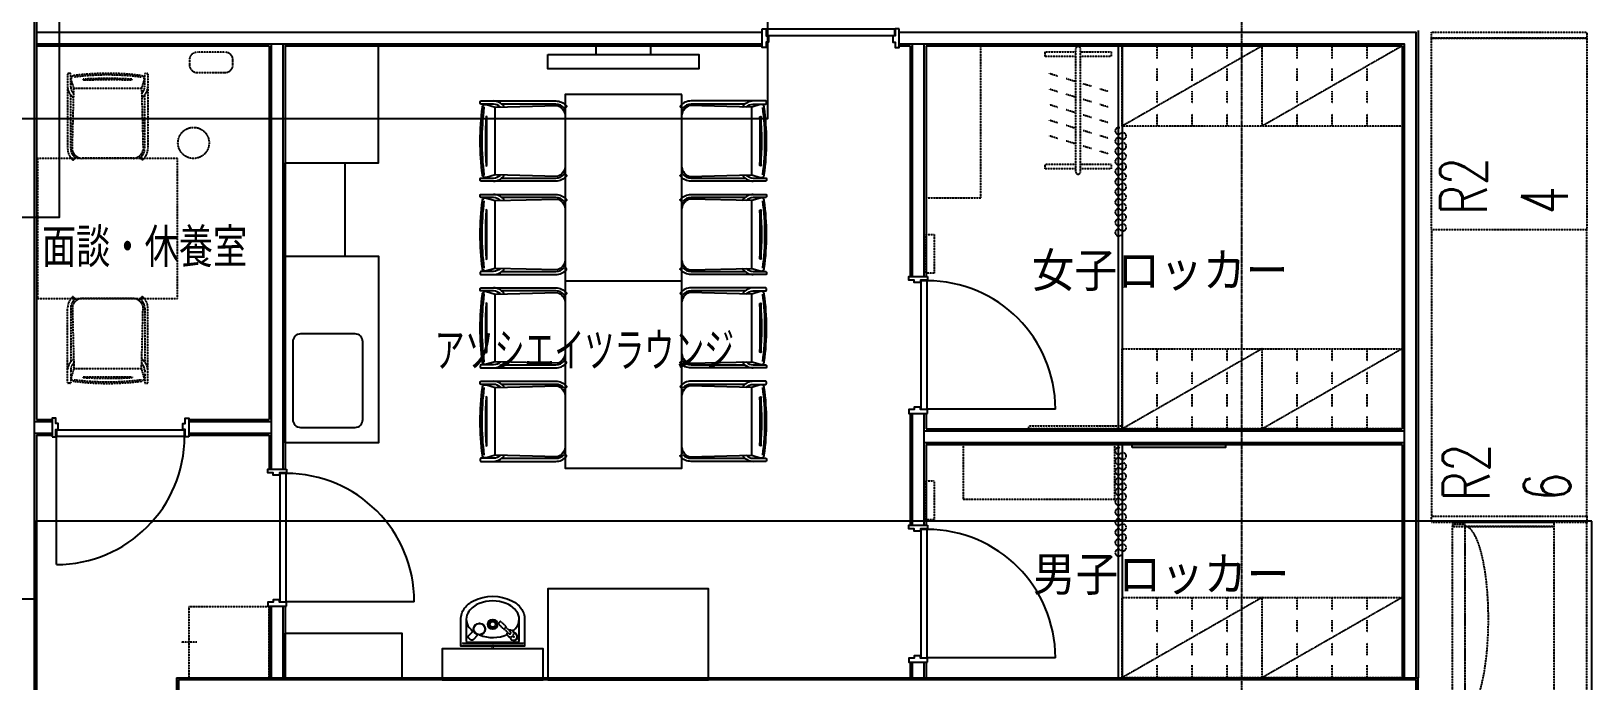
# Model space of a CAD drawing. Header units: millimetres. Extents: x 0 to 84100, y 0 to 59400.
# Drawn here: x 27934 to 37964, y 21818 to 25989 of the extents above; entities that cross this region are included whole.
import ezdxf
from ezdxf.enums import TextEntityAlignment as Align

# ---------------------------------------------------------------- set-up
doc = ezdxf.new("R2010")
doc.units = ezdxf.units.MM
doc.header["$LTSCALE"] = 0.2
doc.linetypes.add('CENTER', pattern=[50.8, 31.75, -6.35, 6.35, -6.35])
doc.linetypes.add('HIDDEN', pattern=[9.525, 6.35, -3.175])
doc.layers.get('Defpoints').update_dxf_attribs({"color": 5})
for name, color, linetype in [('A_什器', 9, 'HIDDEN'), ('A_室名', 8, 'Continuous'), ('A_建築', 8, 'Continuous')]:
    doc.layers.add(name, color=color, linetype=linetype)
doc.layers.add('A_通芯', color=8, linetype='CENTER', plot=False)
doc.styles.get("Standard").update_dxf_attribs({"font": 'simplex.shx', "width": 0.8, "bigfont": 'extfont2.shx'})

# ---------------------------------------------------------------- blocks, each defined once
blk = doc.blocks.new('INS-GMEWW')
at = {"color": 0}
for p, q in [((-257, 273), (-257, -207)), ((-257, 273), (-257, 191)), ((-242, 278), (-252, 278)), ((-242, 278), (-252, 278)), ((-237, 213), (-237, 273)), ((-237, 192), (-237, 213)), ((-217, 183), (-234, 237)), ((-158, 240), (-156, 235)), ((156, 235), (158, 240)), ((234, 237), (218, 183)), ((238, 213), (238, 273)), ((238, 192), (238, 213)), ((243, 278), (253, 278)), ((243, 278), (253, 278)), ((258, 273), (258, -207)), ((258, 273), (258, 191)), ((-237, -207), (-237, 139)), ((-227, -217), (-217, 183)), ((-219, 127), (-219, 127)), ((-217, 183), (218, 183)), ((218, 183), (228, -217)), ((219, 127), (219, 127)), ((238, -207), (238, 139)), ((-214, -242), (-222, -251)), ((-219, -276), (-199, -256)), ((168, -267), (-167, -267)), ((219, -276), (199, -256)), ((214, -242), (222, -251))]:
    blk.add_line(p, q, dxfattribs=at)
for centre, radius, start, end in [((-252, 273), 5, 90, 180), ((-252, 273), 5, 90, 180), ((-242, 273), 5, 0, 90), ((-242, 273), 5, 11.1648, 90), ((-215, 243), 20, 97.4573, 199.7623), ((0, -1400), 1678, 82.5427, 97.4573), ((0, -1400), 1668, 82.5427, 97.4573), ((0, -2530), 2775, 86.7315, 93.2685), ((0, -10804), 11040, 89.1907, 90.8093), ((215, 243), 20, 340.2377, 82.5427), ((243, 273), 5, 90, 180), ((243, 273), 5, 90, 168.8352), ((253, 273), 5, 0, 90), ((253, 273), 5, 0, 90), ((-168, 196), 90, 182.6276, 229.8808), ((-168, 196), 70, 182.9795, 223.492), ((-222, 131), 5, 229.8808, 270), ((-223, 131), 5, 274.0327, 315.2003), ((168, 196), 70, 316.508, 357.0205), ((223, 131), 5, 224.7997, 265.9673), ((222, 131), 5, 270, 310.1192), ((168, 196), 90, 310.1192, 357.3724), ((-167, -207), 90, 180, 229.8808), ((-167, -207), 70, 180, 230.291), ((-158, -196), 72.4, 197.5731, 262.8158), ((-222, -272), 5, 229.8808, 270), ((-223, -273), 5, 274.0327, 315.2003), ((158, -196), 72.4, 277.1842, 342.4269), ((168, -207), 70, 309.709, 0), ((223, -273), 5, 224.7997, 265.9673), ((222, -272), 5, 270, 310.1192), ((168, -207), 90, 310.1192, 0)]:
    blk.add_arc(centre, radius, start, end, dxfattribs=at)
blk = doc.blocks.new('INS-GPPFS')
at = {"color": 0}
for p, q in [((-257, -272), (-257, 208)), ((-237, 208), (-237, -139)), ((-227, 218), (-217, -182)), ((-214, 242), (-222, 251)), ((-219, 276), (-199, 256)), ((168, 268), (-167, 268)), ((219, 276), (199, 256)), ((214, 242), (222, 251)), ((218, -182), (228, 218)), ((238, 208), (238, -139)), ((258, -272), (258, 208)), ((-257, -272), (-257, -191)), ((-237, -192), (-237, -212)), ((-217, -182), (-234, -237)), ((-219, -127), (-219, -127)), ((-217, -182), (218, -182)), ((234, -237), (218, -182)), ((219, -127), (219, -127)), ((238, -192), (238, -212)), ((258, -272), (258, -191)), ((-242, -277), (-252, -277)), ((-242, -277), (-252, -277)), ((-237, -212), (-237, -272)), ((-158, -240), (-156, -235)), ((156, -235), (158, -240)), ((238, -212), (238, -272)), ((243, -277), (253, -277)), ((243, -277), (253, -277))]:
    blk.add_line(p, q, dxfattribs=at)
for centre, radius, start, end in [((-167, 208), 90, 130.1192, 180), ((-167, 208), 70, 129.709, 180), ((-158, 196), 72.4, 97.1842, 162.4269), ((-222, 273), 5, 90, 130.1192), ((-223, 273), 5, 44.7997, 85.9673), ((158, 196), 72.4, 17.5731, 82.8158), ((168, 208), 70, 360, 50.291), ((223, 273), 5, 94.0327, 135.2003), ((222, 273), 5, 49.8808, 90), ((168, 208), 90, 0, 49.8808), ((-168, -196), 90, 130.1192, 177.3724), ((-168, -196), 70, 136.508, 177.0205), ((-222, -131), 5, 90, 130.1192), ((-223, -131), 5, 44.7997, 85.9673), ((168, -196), 70, 2.9795, 43.492), ((223, -131), 5, 94.0327, 135.2003), ((222, -131), 5, 49.8808, 90), ((168, -196), 90, 2.6276, 49.8808), ((-252, -272), 5, 180, 270), ((-252, -272), 5, 180, 270), ((-242, -272), 5, 270, 0), ((-242, -272), 5, 270, 348.8352), ((-215, -243), 20, 160.2377, 262.5427), ((0, 1400), 1678, 262.5427, 277.4573), ((0, 1400), 1668, 262.5427, 277.4573), ((0, 2530), 2775, 266.7315, 273.2685), ((0, 10804), 11040, 269.1907, 270.8093), ((215, -243), 20, 277.4573, 19.7623), ((243, -272), 5, 180, 270), ((243, -272), 5, 191.1648, 270), ((253, -272), 5, 270, 0), ((253, -272), 5, 270, 0)]:
    blk.add_arc(centre, radius, start, end, dxfattribs=at)
blk = doc.blocks.new('INS-G4K5L')
at = {"color": 0}
for p, q in [((-15, -395), (-15, 395)), ((15, -395), (15, 395)), ((-130, 219), (-184, 236)), ((-22, 186), (-76, 203)), ((-130, 119), (-184, 136)), ((-22, 86), (-76, 103)), ((86, 154), (32, 170)), ((194, 121), (140, 137)), ((-130, 19), (-184, 36)), ((-22, -14), (-76, 3)), ((86, 54), (32, 70)), ((194, 21), (140, 37)), ((-130, -81), (-184, -64)), ((-22, -114), (-76, -97)), ((86, -46), (32, -30)), ((194, -79), (140, -63)), ((-130, -181), (-184, -164)), ((-22, -214), (-76, -197)), ((86, -146), (32, -130)), ((194, -179), (140, -163)), ((86, -246), (32, -230)), ((194, -279), (140, -263))]:
    blk.add_line(p, q, dxfattribs=at)
for points in [[(-15, 345), (-212, 345), (-212, 375), (-15, 375)], [(15, 375), (213, 375), (213, 345), (15, 345)], [(-15, -375), (-212, -375), (-212, -345), (-15, -345)], [(15, -345), (213, -345), (213, -375), (15, -375)]]:
    blk.add_lwpolyline(points, dxfattribs=at)
for centre, start, end in [((0, 395), 0, 180), ((0, -395), 180, 0)]:
    blk.add_arc(centre, 15, start, end, dxfattribs=at)
blk = doc.blocks.new('INS-GEMI2')
at = {"color": 0}
for p, q in [((-30, 14), (-61, 46)), ((-14, 30), (-46, 61)), ((-27, 13), (-30, 14)), ((5, -16), (-25, 14)), ((-13, 27), (-14, 30)), ((16, -5), (-14, 25)), ((31, 1), (31, 1)), ((31, 1), (31, 1)), ((51, -20), (31, 1)), ((-1, -31), (20, -51)), ((13, -45), (14, -47)), ((14, -47), (15, -49)), ((15, -49), (16, -51)), ((16, -51), (18, -52)), ((18, -52), (19, -54)), ((19, -54), (21, -56)), ((20, -51), (21, -53)), ((21, -53), (22, -54)), ((21, -56), (22, -57)), ((22, -54), (23, -55)), ((22, -57), (24, -58)), ((23, -55), (25, -55)), ((24, -58), (26, -59)), ((25, -55), (26, -56)), ((26, -56), (28, -57)), ((26, -59), (28, -60)), ((28, -57), (29, -57)), ((28, -60), (30, -61)), ((29, -57), (31, -58)), ((30, -61), (32, -61)), ((31, -58), (32, -58)), ((32, -58), (34, -58)), ((32, -61), (34, -62)), ((34, -58), (36, -58)), ((34, -62), (37, -62)), ((36, -58), (37, -58)), ((37, -58), (39, -58)), ((37, -62), (39, -62)), ((39, -58), (41, -58)), ((39, -62), (41, -62)), ((41, -58), (42, -58)), ((41, -62), (43, -61)), ((42, -58), (44, -57)), ((43, -61), (45, -61)), ((44, -57), (45, -57)), ((47, -14), (45, -13)), ((45, -57), (47, -56)), ((45, -61), (47, -60)), ((49, -15), (47, -14)), ((47, -56), (48, -55)), ((47, -60), (49, -59)), ((48, -55), (49, -54)), ((51, -16), (49, -15)), ((49, -54), (51, -53)), ((49, -59), (51, -58)), ((52, -18), (51, -16)), ((53, -21), (51, -20)), ((51, -20), (51, -20)), ((51, -53), (52, -52)), ((51, -58), (53, -57)), ((54, -19), (52, -18)), ((52, -52), (53, -51)), ((52, -53), (52, -54)), ((52, -53), (52, -53)), ((52, -53), (52, -53)), ((53, -53), (52, -53)), ((52, -54), (52, -55)), ((52, -54), (52, -54)), ((52, -54), (52, -54)), ((52, -54), (52, -54)), ((52, -55), (52, -55)), ((52, -55), (52, -56)), ((52, -55), (52, -55)), ((53, -57), (52, -56)), ((54, -22), (53, -21)), ((53, -51), (54, -49)), ((53, -52), (53, -53)), ((53, -52), (53, -52)), ((53, -52), (53, -52)), ((54, -52), (53, -52)), ((56, -21), (54, -19)), ((55, -23), (54, -22)), ((54, -49), (55, -48)), ((55, -52), (54, -52)), ((54, -52), (54, -52)), ((54, -52), (54, -52)), ((54, -52), (54, -52)), ((55, -25), (55, -23)), ((56, -26), (55, -25)), ((55, -48), (56, -47)), ((56, -52), (55, -52)), ((55, -52), (55, -52)), ((55, -52), (55, -52)), ((57, -22), (56, -21)), ((57, -28), (56, -26)), ((56, -45), (57, -44)), ((56, -47), (56, -45)), ((57, -53), (56, -52)), ((58, -24), (57, -22)), ((57, -29), (57, -28)), ((58, -31), (57, -29)), ((57, -44), (58, -42)), ((57, -53), (58, -51)), ((59, -26), (58, -24)), ((58, -33), (58, -31)), ((58, -34), (58, -33)), ((58, -36), (58, -34)), ((58, -37), (58, -36)), ((58, -39), (58, -37)), ((58, -41), (58, -39)), ((58, -42), (58, -41)), ((58, -51), (59, -49)), ((60, -28), (59, -26)), ((59, -49), (60, -47)), ((61, -30), (60, -28)), ((60, -47), (61, -45)), ((61, -32), (61, -30)), ((62, -34), (61, -32)), ((61, -43), (62, -41)), ((61, -45), (61, -43)), ((62, -37), (62, -34)), ((62, -39), (62, -37)), ((62, -41), (62, -39))]:
    blk.add_line(p, q, dxfattribs=at)
blk.add_circle((36, -36), 2, dxfattribs=at)
for centre, radius, start, end in [((-60, 47), 2, 142.7984, 225), ((-36, 29), 31.8, 139.826, 142.5875), ((10, -11), 93.2, 134.6517, 139.4834), ((11, -10), 93.2, 130.5166, 135.3483), ((-37, 46), 19.1, 126.4996, 131.0869), ((-47, 60), 2, 45, 127.2016), ((-27, 15), 1.97, 278.1166, 311.3554), ((-74, 74), 77.3, 308.3549, 318.317), ((-45, 49), 39, 316.6807, 323.2814), ((-15, 27), 1.97, 318.6446, 351.8834), ((16, -16), 22.9, 109.2593, 114.8618), ((16, -15), 22.1, 72.6132, 109.4606), ((16, -14), 21.1, 45.0402, 72.4676), ((16, -14), 21.1, 17.5324, 44.9598), ((15, -16), 22.1, 160.5394, 197.3868), ((-1, -9), 5.04, 145.0782, 170.8007), ((14, -16), 21.1, 197.5324, 224.9598), ((14, -16), 21.1, 225.0402, 252.4676), ((10, -11), 7.49, 224.9317, 252.4674), ((10, -11), 7.52, 225.038, 252.4204), ((10, -10), 7.87, 252.5585, 289.4082), ((10, -10), 7.87, 252.5683, 289.4176), ((14, -15), 22.1, 252.6132, 289.4606), ((10, -10), 8.25, 289.3013, 340.6987), ((10, -10), 8.23, 289.2759, 315.0337), ((11, -10), 7.52, 17.5796, 44.962), ((10, -10), 7.87, 314.2438, 43.9925), ((10, -10), 7.87, 340.5918, 17.4415), ((14, -14), 23.2, 289.3477, 340.6523), ((15, -14), 22.1, 340.5394, 17.3868)]:
    blk.add_arc(centre, radius, start, end, dxfattribs=at)
at = {"color": 0, "lineweight": -3}
blk.add_point((36, -36), dxfattribs=at)

msp = doc.modelspace()

# ---------------------------------------------------------------- linework, layer by layer
at = {"layer": 'A_什器'}
for points in [[(36932.8, 25983.86), (37932.8, 25983.86), (37932.8, 25943.86), (36932.8, 25943.86)], [(34036.05, 24920), (34036.05, 25895), (33686.05, 25895), (33686.05, 24920)], [(36932.8, 25943.86), (37932.8, 25943.86), (37932.8, 24713.86), (36932.8, 24713.86)], [(27974.81, 24273.09), (28874.81, 24273.09), (28874.81, 25173.09), (27974.81, 25173.09)], [(33686.05, 24434.8), (33686.05, 24684.8), (33736.05, 24684.8), (33736.05, 24434.8)], [(37932.8, 24713.86), (36932.8, 24713.86), (36932.8, 22873.86), (37932.8, 22873.86)], [(34344.82, 23435), (34344.82, 23455), (34944.82, 23455), (34944.82, 23435)], [(33922.5, 22985), (34897.5, 22985), (34897.5, 23335), (33922.5, 23335)], [(33686.05, 22852.11), (33686.05, 23102.11), (33736.05, 23102.11), (33736.05, 22852.11)], [(36932.8, 22873.86), (37932.8, 22873.86), (37932.8, 22833.86), (36932.8, 22833.86)], [(37721.8, 22808.86), (37721.8, 22833.86), (37067.8, 22833.86), (37067.8, 22808.86)], [(37147.8, 22808.86), (37147.8, 22821.86), (37067.8, 22821.86), (37067.8, 22808.86)], [(37067.8, 21608.86), (37067.8, 22808.86), (37147.8, 22808.86), (37147.8, 21608.86)], [(37932.8, 21608.86), (37932.8, 22833.86), (37147.8, 22833.86), (37147.8, 21608.86)], [(37721.8, 21608.86), (37721.8, 22808.86), (37147.8, 22808.86), (37147.8, 21608.86)], [(29462.3, 21837.5), (29462.3, 22292.5), (28947.3, 22292.5), (28947.3, 21837.5)]]:
    msp.add_lwpolyline(points, close=True, dxfattribs=at)
at = {"layer": 'A_什器', "linetype": 'Continuous'}
for points in [[(29564.79, 24545), (30164.79, 24545), (30164.79, 23345), (29564.79, 23345), (29564.79, 25145), (30164.8, 25145), (30164.8, 25895), (29564.8, 25895), (29564.8, 25145)], [(31564.57, 25839), (31564.57, 25895), (31914.57, 25895), (31914.57, 25839)], [(34919.8, 25894.99), (34919.8, 23435)], [(34944.8, 25894.99), (34944.8, 23435)], [(31339.49, 25497.79), (31348.08, 25506.39)], [(32139.65, 25497.79), (32131.06, 25506.39)], [(29949.79, 25145), (29949.79, 24545)], [(31339.49, 25070.31), (31348.08, 25061.72)], [(32139.65, 25070.31), (32131.06, 25061.72)], [(31339.49, 24897.79), (31348.08, 24906.39)], [(32139.65, 24897.79), (32131.06, 24906.39)], [(31339.49, 24470.31), (31348.08, 24461.72)], [(32114.57, 24384.05), (31364.57, 24384.05)], [(32139.65, 24470.31), (32131.06, 24461.72)], [(31339.49, 24297.79), (31348.08, 24306.39)], [(32139.65, 24297.79), (32131.06, 24306.39)], [(31339.49, 23870.31), (31348.08, 23861.72)], [(32139.65, 23870.31), (32131.06, 23861.72)], [(31339.49, 23697.79), (31348.08, 23706.39)], [(32139.65, 23697.79), (32131.06, 23706.39)], [(31339.49, 23270.31), (31348.08, 23261.72)], [(32139.65, 23270.31), (32131.06, 23261.72)], [(34919.81, 23335), (34919.81, 21837.49)], [(34944.81, 23335), (34944.81, 21837.49)], [(30694.85, 22045.23), (31104.86, 22045.23)], [(30892.78, 22033.16), (30906.92, 22047.3)], [(30892.78, 22047.3), (30906.92, 22033.16)]]:
    msp.add_lwpolyline(points, dxfattribs=at)
at = {"layer": 'A_什器'}
for points in [[(36744.8, 25895), (36744.8, 25380), (34944.8, 25379.99), (34944.8, 25894.99), (36744.8, 25895), (35844.8, 25380), (35844.8, 25895), (34944.8, 25379.99)], [(35169.8, 25814.99), (35169.8, 25894.99)], [(35394.8, 25814.99), (35394.8, 25894.99)], [(35619.8, 25814.99), (35619.8, 25894.99)], [(36069.8, 25815), (36069.8, 25895)], [(36294.8, 25815), (36294.8, 25895)], [(36519.8, 25815), (36519.8, 25895)], [(35169.8, 25669.99), (35169.8, 25749.99)], [(35394.8, 25669.99), (35394.8, 25749.99)], [(35619.8, 25669.99), (35619.8, 25749.99)], [(36069.8, 25670), (36069.8, 25750)], [(36294.8, 25670), (36294.8, 25750)], [(36519.8, 25670), (36519.8, 25750)], [(35169.8, 25524.99), (35169.8, 25604.99)], [(35394.8, 25524.99), (35394.8, 25604.99)], [(35619.8, 25524.99), (35619.8, 25604.99)], [(36069.8, 25525), (36069.8, 25605)], [(36294.8, 25525), (36294.8, 25605)], [(36519.8, 25525), (36519.8, 25605)], [(35169.8, 25379.99), (35169.8, 25459.99)], [(35394.8, 25379.99), (35394.8, 25459.99)], [(35619.8, 25379.99), (35619.8, 25459.99)], [(36069.8, 25380), (36069.8, 25460)], [(36294.8, 25380), (36294.8, 25460)], [(36519.8, 25380), (36519.8, 25460)], [(36744.8, 23950), (36744.8, 23435), (34944.8, 23435), (34944.8, 23950), (36744.8, 23950), (35844.8, 23435), (35844.8, 23950), (34944.8, 23435)], [(35169.8, 23870), (35169.8, 23950)], [(35394.8, 23870), (35394.8, 23950)], [(35619.8, 23870), (35619.8, 23950)], [(36069.8, 23870), (36069.8, 23950)], [(36294.8, 23870), (36294.8, 23950)], [(36519.8, 23870), (36519.8, 23950)], [(35169.8, 23725), (35169.8, 23805)], [(35394.8, 23725), (35394.8, 23805)], [(35619.8, 23725), (35619.8, 23805)], [(36069.8, 23725), (36069.8, 23805)], [(36294.8, 23725), (36294.8, 23805)], [(36519.8, 23725), (36519.8, 23805)], [(35169.8, 23580), (35169.8, 23660)], [(35394.8, 23580), (35394.8, 23660)], [(35619.8, 23580), (35619.8, 23660)], [(36069.8, 23580), (36069.8, 23660)], [(36294.8, 23580), (36294.8, 23660)], [(36519.8, 23580), (36519.8, 23660)], [(35169.8, 23435), (35169.8, 23515)], [(35394.8, 23435), (35394.8, 23515)], [(35619.8, 23435), (35619.8, 23515)], [(36069.8, 23435), (36069.8, 23515)], [(36294.8, 23435), (36294.8, 23515)], [(36519.8, 23435), (36519.8, 23515)], [(36744.8, 22352.5), (36744.8, 21837.5), (34944.8, 21837.5), (34944.8, 22352.5), (36744.8, 22352.5), (35844.8, 21837.5), (35844.8, 22352.5), (34944.8, 21837.5)], [(35169.8, 22272.5), (35169.8, 22352.5)], [(35394.8, 22272.5), (35394.8, 22352.5)], [(35619.8, 22272.5), (35619.8, 22352.5)], [(36069.8, 22272.5), (36069.8, 22352.5)], [(36294.8, 22272.5), (36294.8, 22352.5)], [(36519.8, 22272.5), (36519.8, 22352.5)], [(35169.8, 22127.5), (35169.8, 22207.5)], [(35394.8, 22127.5), (35394.8, 22207.5)], [(35619.8, 22127.5), (35619.8, 22207.5)], [(36069.8, 22127.5), (36069.8, 22207.5)], [(36294.8, 22127.5), (36294.8, 22207.5)], [(36519.8, 22127.5), (36519.8, 22207.5)], [(28997.3, 22065), (28897.3, 22065)], [(35169.8, 21982.5), (35169.8, 22062.5)], [(35394.8, 21982.5), (35394.8, 22062.5)], [(35619.8, 21982.5), (35619.8, 22062.5)], [(36069.8, 21982.5), (36069.8, 22062.5)], [(36294.8, 21982.5), (36294.8, 22062.5)], [(36519.8, 21982.5), (36519.8, 22062.5)], [(35169.8, 21837.5), (35169.8, 21917.5)], [(35394.8, 21837.5), (35394.8, 21917.5)], [(35619.8, 21837.5), (35619.8, 21917.5)], [(36069.8, 21837.5), (36069.8, 21917.5)], [(36294.8, 21837.5), (36294.8, 21917.5)], [(36519.8, 21837.5), (36519.8, 21917.5)]]:
    msp.add_lwpolyline(points, dxfattribs=at)
msp.add_lwpolyline([(29180.41, 25854.44), (29000.41, 25854.44, 0.41421356), (28950.41, 25804.44), (28950.41, 25774.44, 0.41421356), (29000.41, 25724.44), (29180.41, 25724.44, 0.41421356), (29230.41, 25774.44), (29230.41, 25804.44, 0.41421356)], format="xyb", close=True, dxfattribs=at)
at = {"layer": 'A_什器', "linetype": 'Continuous'}
for points in [[(31254.07, 25839), (32225.07, 25839), (32225.07, 25748.5), (31254.07, 25748.5)], [(32114.57, 25584.05), (31364.57, 25584.05), (31364.57, 23184.05), (32114.57, 23184.05)], [(31254.85, 21823), (32286.85, 21823), (32286.85, 22408), (31254.85, 22408)], [(29564.8, 22123), (30314.8, 22123), (30314.8, 21823), (29564.8, 21823)], [(31224.85, 21823), (31224.85, 22023), (30574.85, 22023), (30574.85, 21823)]]:
    msp.add_lwpolyline(points, close=True, dxfattribs=at)
for points in [[(30949.67, 25502.43, 0.17863339), (30905.13, 25521.55), (30824.57, 25521.55, -0.41421356), (30819.57, 25526.55), (30819.57, 25536.55, -0.41421356), (30824.57, 25541.55), (31304.57, 25541.55, -0.22114921), (31373.39, 25509.55, -0.17686316), (31374.57, 25506.32, -0.18158472), (31373.1, 25503.13), (31352.84, 25482.87)], [(30914.57, 25066.55), (30860.35, 25050.09, -0.47861015), (30833.76, 25066.31, -0.06516968), (30833.76, 25501.79, -0.47861015), (30860.35, 25518.02), (30914.57, 25501.55)], [(30843.67, 25500.49, 0.06516968), (30843.67, 25067.61)], [(30969.74, 25502.93), (30970.03, 25503.22, 0.18158472), (30971.49, 25506.42, 0.17686316), (30970.32, 25509.64, 0.20915313), (30905.62, 25541.55)], [(31364.57, 25116.55, -0.29262256), (31314.57, 25056.55), (30914.57, 25066.55), (30914.57, 25501.55), (31314.57, 25511.55, -0.29262256), (31364.57, 25451.55)], [(31358.42, 25496.27, 0.22302708), (31304.57, 25521.55), (30958.18, 25521.55)], [(32529.46, 25502.43, -0.17863339), (32574, 25521.55), (32654.57, 25521.55, 0.41421356), (32659.57, 25526.55), (32659.57, 25536.55, 0.41421356), (32654.57, 25541.55), (32174.57, 25541.55, 0.22114921), (32105.74, 25509.55, 0.17686316), (32104.57, 25506.32, 0.18158472), (32106.03, 25503.13), (32126.29, 25482.87)], [(32114.57, 25116.55, 0.29262256), (32164.57, 25056.55), (32564.57, 25066.55), (32564.57, 25501.55), (32164.57, 25511.55, 0.29262256), (32114.57, 25451.55)], [(32520.96, 25521.55), (32174.57, 25521.55, 0.22302708), (32120.72, 25496.27)], [(32573.52, 25541.55, 0.20915313), (32508.82, 25509.64, 0.17686316), (32507.64, 25506.42, 0.18158472), (32509.11, 25503.22), (32509.4, 25502.93)], [(32564.57, 25066.55), (32618.78, 25050.09, 0.47861015), (32645.38, 25066.31, 0.06516968), (32645.38, 25501.79, 0.47861015), (32618.78, 25518.02), (32564.57, 25501.55)], [(32635.46, 25067.61, 0.06516968), (32635.46, 25500.49)], [(30861.99, 25128.12, -0.0070624), (30861.99, 25439.98), (30857.18, 25442.25, 0.02853116), (30857.18, 25125.86), (30861.99, 25128.12)], [(32617.15, 25439.98), (32621.96, 25442.25, -0.02853116), (32621.96, 25125.86), (32617.15, 25128.12, 0.0070624), (32617.15, 25439.98)], [(31352.84, 25085.24), (31373.1, 25064.98, -0.18158472), (31374.57, 25061.78, -0.17686316), (31373.39, 25058.56, -0.22114921), (31304.57, 25026.55), (30824.57, 25026.55, -0.41421356), (30819.57, 25031.55), (30819.57, 25041.55, -0.41421356), (30824.57, 25046.55), (30905.13, 25046.55, 0.17863339), (30949.67, 25065.67)], [(32529.46, 25065.67, 0.17863339), (32574, 25046.55), (32654.57, 25046.55, -0.41421356), (32659.57, 25041.55), (32659.57, 25031.55, -0.41421356), (32654.57, 25026.55), (32174.57, 25026.55, -0.22114921), (32105.74, 25058.56, -0.17686316), (32104.57, 25061.78, -0.18158472), (32106.03, 25064.98), (32126.29, 25085.24)], [(30905.62, 25026.55, 0.20915313), (30970.32, 25058.46, 0.17686316), (30971.49, 25061.68, 0.18158472), (30970.03, 25064.88), (30969.74, 25065.17)], [(30958.18, 25046.55), (31304.57, 25046.55, 0.22302708), (31358.42, 25071.83)], [(32120.72, 25071.83, 0.22302708), (32174.57, 25046.55), (32520.96, 25046.55)], [(32509.4, 25065.17), (32509.11, 25064.88, 0.18158472), (32507.64, 25061.68, 0.17686316), (32508.82, 25058.46, 0.20915313), (32573.52, 25026.55)], [(30949.67, 24902.43, 0.17863339), (30905.13, 24921.55), (30824.57, 24921.55, -0.41421356), (30819.57, 24926.55), (30819.57, 24936.55, -0.41421356), (30824.57, 24941.55), (31304.57, 24941.55, -0.22114921), (31373.39, 24909.55, -0.17686316), (31374.57, 24906.32, -0.18158472), (31373.1, 24903.13), (31352.84, 24882.87)], [(30914.57, 24466.55), (30860.35, 24450.09, -0.47861015), (30833.76, 24466.31, -0.06516968), (30833.76, 24901.79, -0.47861015), (30860.35, 24918.02), (30914.57, 24901.55)], [(30843.67, 24900.49, 0.06516968), (30843.67, 24467.61)], [(30969.74, 24902.93), (30970.03, 24903.22, 0.18158472), (30971.49, 24906.42, 0.17686316), (30970.32, 24909.64, 0.20915313), (30905.62, 24941.55)], [(31364.57, 24516.55, -0.29262256), (31314.57, 24456.55), (30914.57, 24466.55), (30914.57, 24901.55), (31314.57, 24911.55, -0.29262256), (31364.57, 24851.55)], [(31358.42, 24896.27, 0.22302708), (31304.57, 24921.55), (30958.18, 24921.55)], [(32126.29, 24882.87), (32106.03, 24903.13, -0.18158472), (32104.57, 24906.32, -0.17686316), (32105.74, 24909.55, -0.22114921), (32174.57, 24941.55), (32654.57, 24941.55, -0.41421356), (32659.57, 24936.55), (32659.57, 24926.55, -0.41421356), (32654.57, 24921.55), (32574, 24921.55, 0.17863339), (32529.46, 24902.43)], [(32114.57, 24516.55, 0.29262256), (32164.57, 24456.55), (32564.57, 24466.55), (32564.57, 24901.55), (32164.57, 24911.55, 0.29262256), (32114.57, 24851.55)], [(32520.96, 24921.55), (32174.57, 24921.55, 0.22302708), (32120.72, 24896.27)], [(32573.52, 24941.55, 0.20915313), (32508.82, 24909.64, 0.17686316), (32507.64, 24906.42, 0.18158472), (32509.11, 24903.22), (32509.4, 24902.93)], [(32564.57, 24466.55), (32618.78, 24450.09, 0.47861015), (32645.38, 24466.31, 0.06516968), (32645.38, 24901.79, 0.47861015), (32618.78, 24918.02), (32564.57, 24901.55)], [(32635.46, 24467.61, 0.06516968), (32635.46, 24900.49)], [(30861.99, 24839.98), (30857.18, 24842.25, 0.02853116), (30857.18, 24525.86), (30861.99, 24528.12, -0.0070624), (30861.99, 24839.98)], [(32617.15, 24839.98), (32621.96, 24842.25, -0.02853116), (32621.96, 24525.86), (32617.15, 24528.12, 0.0070624), (32617.15, 24839.98)], [(30949.67, 24465.67, -0.17863339), (30905.13, 24446.55), (30824.57, 24446.55, 0.41421356), (30819.57, 24441.55), (30819.57, 24431.55, 0.41421356), (30824.57, 24426.55), (31304.57, 24426.55, 0.22114921), (31373.39, 24458.56, 0.17686316), (31374.57, 24461.78, 0.18158472), (31373.1, 24464.98), (31352.84, 24485.24)], [(32529.46, 24465.67, 0.17863339), (32574, 24446.55), (32654.57, 24446.55, -0.41421356), (32659.57, 24441.55), (32659.57, 24431.55, -0.41421356), (32654.57, 24426.55), (32174.57, 24426.55, -0.22114921), (32105.74, 24458.56, -0.17686316), (32104.57, 24461.78, -0.18158472), (32106.03, 24464.98), (32126.29, 24485.24)], [(30905.62, 24426.55, 0.20915313), (30970.32, 24458.46, 0.17686316), (30971.49, 24461.68, 0.18158472), (30970.03, 24464.88), (30969.74, 24465.17)], [(30958.18, 24446.55), (31304.57, 24446.55, 0.22302708), (31358.42, 24471.83)], [(32120.72, 24471.83, 0.22302708), (32174.57, 24446.55), (32520.96, 24446.55)], [(32509.4, 24465.17), (32509.11, 24464.88, 0.18158472), (32507.64, 24461.68, 0.17686316), (32508.82, 24458.46, 0.20915313), (32573.52, 24426.55)], [(30949.67, 24302.43, 0.17863339), (30905.13, 24321.55), (30824.57, 24321.55, -0.41421356), (30819.57, 24326.55), (30819.57, 24336.55, -0.41421356), (30824.57, 24341.55), (31304.57, 24341.55, -0.22114921), (31373.39, 24309.55, -0.17686316), (31374.57, 24306.32, -0.18158472), (31373.1, 24303.13), (31352.84, 24282.87)], [(30914.57, 23866.55), (30860.35, 23850.09, -0.47861015), (30833.76, 23866.31, -0.06516968), (30833.76, 24301.79, -0.47861015), (30860.35, 24318.02), (30914.57, 24301.55)], [(30843.67, 24300.49, 0.06516968), (30843.67, 23867.61)], [(30969.74, 24302.93), (30970.03, 24303.22, 0.18158472), (30971.49, 24306.42, 0.17686316), (30970.32, 24309.64, 0.20915313), (30905.62, 24341.55)], [(31364.57, 23916.55, -0.29262256), (31314.57, 23856.55), (30914.57, 23866.55), (30914.57, 24301.55), (31314.57, 24311.55, -0.29262256), (31364.57, 24251.55)], [(31358.42, 24296.27, 0.22302708), (31304.57, 24321.55), (30958.18, 24321.55)], [(32529.46, 24302.43, -0.17863339), (32574, 24321.55), (32654.57, 24321.55, 0.41421356), (32659.57, 24326.55), (32659.57, 24336.55, 0.41421356), (32654.57, 24341.55), (32174.57, 24341.55, 0.22114921), (32105.74, 24309.55, 0.17686316), (32104.57, 24306.32, 0.18158472), (32106.03, 24303.13), (32126.29, 24282.87)], [(32114.57, 23916.55, 0.29262256), (32164.57, 23856.55), (32564.57, 23866.55), (32564.57, 24301.55), (32164.57, 24311.55, 0.29262256), (32114.57, 24251.55)], [(32520.96, 24321.55), (32174.57, 24321.55, 0.22302708), (32120.72, 24296.27)], [(32573.52, 24341.55, 0.20915313), (32508.82, 24309.64, 0.17686316), (32507.64, 24306.42, 0.18158472), (32509.11, 24303.22), (32509.4, 24302.93)], [(32564.57, 23866.55), (32618.78, 23850.09, 0.47861015), (32645.38, 23866.31, 0.06516968), (32645.38, 24301.79, 0.47861015), (32618.78, 24318.02), (32564.57, 24301.55)], [(32635.46, 23867.61, 0.06516968), (32635.46, 24300.49)], [(30861.99, 23928.12, -0.0070624), (30861.99, 24239.98), (30857.18, 24242.25, 0.02853116), (30857.18, 23925.86), (30861.99, 23928.12)], [(32617.15, 24239.98), (32621.96, 24242.25, -0.02853116), (32621.96, 23925.86), (32617.15, 23928.12, 0.0070624), (32617.15, 24239.98)], [(30949.67, 23865.67, -0.17863339), (30905.13, 23846.55), (30824.57, 23846.55, 0.41421356), (30819.57, 23841.55), (30819.57, 23831.55, 0.41421356), (30824.57, 23826.55), (31304.57, 23826.55, 0.22114921), (31373.39, 23858.56, 0.17686316), (31374.57, 23861.78, 0.18158472), (31373.1, 23864.98), (31352.84, 23885.24)], [(30958.18, 23846.55), (31304.57, 23846.55, 0.22302708), (31358.42, 23871.83)], [(32529.46, 23865.67, 0.17863339), (32574, 23846.55), (32654.57, 23846.55, -0.41421356), (32659.57, 23841.55), (32659.57, 23831.55, -0.41421356), (32654.57, 23826.55), (32174.57, 23826.55, -0.22114921), (32105.74, 23858.56, -0.17686316), (32104.57, 23861.78, -0.18158472), (32106.03, 23864.98), (32126.29, 23885.24)], [(32120.72, 23871.83, 0.22302708), (32174.57, 23846.55), (32520.96, 23846.55)], [(30905.62, 23826.55, 0.20915313), (30970.32, 23858.46, 0.17686316), (30971.49, 23861.68, 0.18158472), (30970.03, 23864.88), (30969.74, 23865.17)], [(32509.4, 23865.17), (32509.11, 23864.88, 0.18158472), (32507.64, 23861.68, 0.17686316), (32508.82, 23858.46, 0.20915313), (32573.52, 23826.55)], [(30949.67, 23702.43, 0.17863339), (30905.13, 23721.55), (30824.57, 23721.55, -0.41421356), (30819.57, 23726.55), (30819.57, 23736.55, -0.41421356), (30824.57, 23741.55), (31304.57, 23741.55, -0.22114921), (31373.39, 23709.55, -0.17686316), (31374.57, 23706.32, -0.18158472), (31373.1, 23703.13), (31352.84, 23682.87)], [(30914.57, 23266.55), (30860.35, 23250.09, -0.47861015), (30833.76, 23266.31, -0.06516968), (30833.76, 23701.79, -0.47861015), (30860.35, 23718.02), (30914.57, 23701.55)], [(30843.67, 23700.49, 0.06516968), (30843.67, 23267.61)], [(30969.74, 23702.93), (30970.03, 23703.22, 0.18158472), (30971.49, 23706.42, 0.17686316), (30970.32, 23709.64, 0.20915313), (30905.62, 23741.55)], [(31364.57, 23316.55, -0.29262256), (31314.57, 23256.55), (30914.57, 23266.55), (30914.57, 23701.55), (31314.57, 23711.55, -0.29262256), (31364.57, 23651.55)], [(31358.42, 23696.27, 0.22302708), (31304.57, 23721.55), (30958.18, 23721.55)], [(32529.46, 23702.43, -0.17863339), (32574, 23721.55), (32654.57, 23721.55, 0.41421356), (32659.57, 23726.55), (32659.57, 23736.55, 0.41421356), (32654.57, 23741.55), (32174.57, 23741.55, 0.22114921), (32105.74, 23709.55, 0.17686316), (32104.57, 23706.32, 0.18158472), (32106.03, 23703.13), (32126.29, 23682.87)], [(32114.57, 23316.55, 0.29262256), (32164.57, 23256.55), (32564.57, 23266.55), (32564.57, 23701.55), (32164.57, 23711.55, 0.29262256), (32114.57, 23651.55)], [(32520.96, 23721.55), (32174.57, 23721.55, 0.22302708), (32120.72, 23696.27)], [(32573.52, 23741.55, 0.20915313), (32508.82, 23709.64, 0.17686316), (32507.64, 23706.42, 0.18158472), (32509.11, 23703.22), (32509.4, 23702.93)], [(32564.57, 23266.55), (32618.78, 23250.09, 0.47861015), (32645.38, 23266.31, 0.06516968), (32645.38, 23701.79, 0.47861015), (32618.78, 23718.02), (32564.57, 23701.55)], [(32635.46, 23267.61, 0.06516968), (32635.46, 23700.49)], [(30861.99, 23639.98), (30857.18, 23642.25, 0.02853116), (30857.18, 23325.86), (30861.99, 23328.12, -0.0070624), (30861.99, 23639.98)], [(32617.15, 23639.98), (32621.96, 23642.25, -0.02853116), (32621.96, 23325.86), (32617.15, 23328.12, 0.0070624), (32617.15, 23639.98)], [(30949.67, 23265.67, -0.17863339), (30905.13, 23246.55), (30824.57, 23246.55, 0.41421356), (30819.57, 23241.55), (30819.57, 23231.55, 0.41421356), (30824.57, 23226.55), (31304.57, 23226.55, 0.22114921), (31373.39, 23258.56, 0.17686316), (31374.57, 23261.78, 0.18158472), (31373.1, 23264.98), (31352.84, 23285.24)], [(30958.18, 23246.55), (31304.57, 23246.55, 0.22302708), (31358.42, 23271.83)], [(32529.46, 23265.67, 0.17863339), (32574, 23246.55), (32654.57, 23246.55, -0.41421356), (32659.57, 23241.55), (32659.57, 23231.55, -0.41421356), (32654.57, 23226.55), (32174.57, 23226.55, -0.22114921), (32105.74, 23258.56, -0.17686316), (32104.57, 23261.78, -0.18158472), (32106.03, 23264.98), (32126.29, 23285.24)], [(32120.72, 23271.83, 0.22302708), (32174.57, 23246.55), (32520.96, 23246.55)], [(30905.62, 23226.55, 0.20915313), (30970.32, 23258.46, 0.17686316), (30971.49, 23261.68, 0.18158472), (30970.03, 23264.88), (30969.74, 23265.17)], [(32509.4, 23265.17), (32509.11, 23264.88, 0.18158472), (32507.64, 23261.68, 0.17686316), (32508.82, 23258.46, 0.20915313), (32573.52, 23226.55)], [(30776.29, 22331.5, -0.23257462), (31023.41, 22331.5, -0.11860328), (31080.99, 22283.67, -0.16178084), (31104.86, 22211.85), (31104.86, 22040.23), (30694.85, 22040.23), (30694.85, 22211.85, -0.16178084), (30718.71, 22283.67, -0.11860328), (30776.29, 22331.5)], [(30812.5, 22313.77, 0.14119393), (30746.53, 22263.3, 0.16064812), (30729.85, 22212.74)], [(31069.86, 22212.74, 0.16064812), (31053.17, 22263.3, 0.14119393), (30987.2, 22313.77, 0.18843958), (30812.5, 22313.77)], [(30729.85, 22215.23), (30729.85, 22075.23, 0.41421356), (30739.85, 22065.23), (31059.86, 22065.23, 0.41421356), (31069.86, 22075.23), (31069.86, 22215.23)], [(30729.85, 22212.72, 0.17131047), (30748.69, 22159.37, 0.06100557), (30773.12, 22135.67)], [(31029.2, 22137.7, 0.05507085), (31051.02, 22159.37, 0.17131047), (31069.86, 22212.72)], [(30805.02, 22113.4), (30805.02, 22113.4), (30773.84, 22081.07, -0.27427078), (30764, 22078.36, -0.26509668), (30742.98, 22099.38, -0.27427467), (30745.69, 22109.22), (30778.03, 22140.4)], [(30815.04, 22112.23, 0.21001882), (30992.02, 22115.47)], [(30703.98, 22063.23, 0.41421356), (30706.98, 22060.23), (31092.72, 22060.23, 0.41421356), (31095.72, 22063.23)]]:
    msp.add_lwpolyline(points, format="xyb", dxfattribs=at)
at = {"layer": 'A_什器'}
for points in [[(34930.02, 25368.12, 0.54663357), (34900.34, 25349.09, 0.54659362), (34930.02, 25330.05)], [(34930.02, 25368.12, 0.54663357), (34900.34, 25349.09, 0.54659362), (34930.02, 25330.05)], [(34930.02, 25264.74, -0.54659362), (34900.34, 25283.78, -0.54663357), (34930.02, 25302.81), (34941.81, 25297.39, 0.54667922), (34971.5, 25316.42, 0.54659362), (34941.83, 25335.46), (34930.02, 25330.05, -0.54659362), (34900.34, 25349.09)], [(34941.83, 25297.39), (34930.02, 25302.81, 0.54663357), (34900.34, 25283.78, 0.54659362), (34930.02, 25264.74)], [(34930.03, 25134.12, -0.54659362), (34900.35, 25153.16, -0.54663357), (34930.03, 25172.19), (34941.82, 25166.77, 0.54667922), (34971.51, 25185.8, 0.54659362), (34941.83, 25204.84), (34930.02, 25199.43, -0.54659362), (34900.34, 25218.47, -0.54663357), (34930.02, 25237.5), (34941.83, 25232.08, 0.5466854), (34971.51, 25251.11, 0.54659362), (34941.83, 25270.15), (34930.02, 25264.74, -0.54659362), (34900.34, 25283.78)], [(34930.02, 25003.49, -0.54659362), (34900.34, 25022.53, -0.54663357), (34930.02, 25041.57), (34941.81, 25036.15, 0.54667922), (34971.5, 25055.18, 0.54659362), (34941.83, 25074.22), (34930.02, 25068.8, -0.54659362), (34900.34, 25087.84, -0.54663357), (34930.02, 25106.88), (34941.83, 25101.46, 0.5466854), (34971.5, 25120.49, 0.54659362), (34941.83, 25139.53), (34930.02, 25134.11, -0.54659362), (34900.34, 25153.15, -0.54663357), (34930.02, 25172.19), (34941.83, 25166.77)], [(34900.34, 25153.16, 0.54659362), (34930.02, 25134.11), (34941.83, 25139.53, -0.54659362), (34971.51, 25120.49)], [(34930.02, 24938.18, -0.54659362), (34900.34, 24957.22, -0.54663357), (34930.02, 24976.25), (34941.81, 24970.84, 0.54667922), (34971.5, 24989.87, 0.54659362), (34941.83, 25008.91), (34930.02, 25003.49, -0.54659362), (34900.34, 25022.53)], [(34930.02, 24872.87, -0.54659362), (34900.34, 24891.91, -0.54663357), (34930.02, 24910.94), (34941.81, 24905.52, 0.54667922), (34971.5, 24924.55, 0.54659362), (34941.83, 24943.6), (34930.02, 24938.18, -0.54659362), (34900.34, 24957.22)], [(34930.02, 24807.55, -0.54659362), (34900.34, 24826.6, -0.54663357), (34930.02, 24845.63), (34941.81, 24840.21, 0.54667922), (34971.5, 24859.24, 0.54659362), (34941.83, 24878.28), (34930.02, 24872.87, -0.54659362), (34900.34, 24891.91)], [(34930.02, 24742.24, -0.54659362), (34900.34, 24761.28, -0.54663357), (34930.02, 24780.32), (34941.81, 24774.9, 0.54667922), (34971.5, 24793.93, 0.54659362), (34941.83, 24812.97), (34930.02, 24807.55, -0.54659362), (34900.34, 24826.6)], [(34930.02, 24742.24, -0.54659362), (34900.34, 24761.28, -0.54663357), (34930.02, 24780.32), (34941.81, 24774.9, 0.54667922), (34971.5, 24793.93)], [(34930.02, 24676.93, -0.54659362), (34900.34, 24695.97, -0.54663357), (34930.02, 24715.01), (34941.81, 24709.59, 0.54667922), (34971.5, 24728.62, 0.54659362), (34941.83, 24747.66), (34930.02, 24742.24, -0.54659362), (34900.34, 24761.28)], [(34900.34, 24695.97, 0.54659362), (34930.02, 24676.93), (34941.83, 24682.35)], [(34930.02, 23312.37, 0.54663357), (34900.34, 23293.34, 0.54659362), (34930.02, 23274.3)], [(34930.02, 23312.37, 0.54663357), (34900.34, 23293.34, 0.54659362), (34930.02, 23274.3)], [(34930.02, 23208.98, -0.54659362), (34900.34, 23228.03, -0.54663357), (34930.02, 23247.06), (34941.81, 23241.64, 0.54667922), (34971.5, 23260.67, 0.54659362), (34941.83, 23279.71), (34930.02, 23274.3, -0.54659362), (34900.34, 23293.34)], [(34941.83, 23241.64), (34930.02, 23247.06, 0.54663357), (34900.34, 23228.03, 0.54659362), (34930.02, 23208.99)], [(34900.34, 23228.03, 0.54659362), (34930.02, 23208.98), (34941.83, 23214.4, -0.54659362), (34971.51, 23195.36, -0.5466854), (34941.83, 23176.33), (34930.02, 23181.75, 0.54663357), (34900.34, 23162.72, 0.54659362), (34930.02, 23143.68), (34941.83, 23149.09, -0.54659362), (34971.51, 23130.05, -0.54667922), (34941.82, 23111.02), (34930.03, 23116.44, 0.54663357), (34900.35, 23097.41, 0.54659362), (34930.03, 23078.36)], [(34930.02, 22947.74, -0.54659362), (34900.34, 22966.78, -0.54663357), (34930.02, 22985.81), (34941.81, 22980.4, 0.54667922), (34971.5, 22999.43, 0.54659362), (34941.83, 23018.47), (34930.02, 23013.05, -0.54659362), (34900.34, 23032.09, -0.54663357), (34930.02, 23051.13), (34941.83, 23045.71, 0.5466854), (34971.5, 23064.74, 0.54659362), (34941.83, 23083.78), (34930.02, 23078.36, -0.54659362), (34900.34, 23097.4, -0.54663357), (34930.02, 23116.44), (34941.83, 23111.02)], [(34900.34, 23097.41, 0.54659362), (34930.02, 23078.36), (34941.83, 23083.78, -0.54659362), (34971.51, 23064.74)], [(34930.02, 22882.43, -0.54659362), (34900.34, 22901.47, -0.54663357), (34930.02, 22920.5), (34941.81, 22915.09, 0.54667922), (34971.5, 22934.12, 0.54659362), (34941.83, 22953.16), (34930.02, 22947.74, -0.54659362), (34900.34, 22966.78)], [(34930.02, 22817.12, -0.54659362), (34900.34, 22836.16, -0.54663357), (34930.02, 22855.19), (34941.81, 22849.77, 0.54667922), (34971.5, 22868.8, 0.54659362), (34941.83, 22887.84), (34930.02, 22882.43, -0.54659362), (34900.34, 22901.47)], [(34930.02, 22751.8, -0.54659362), (34900.34, 22770.84, -0.54663357), (34930.02, 22789.88), (34941.81, 22784.46, 0.54667922), (34971.5, 22803.49, 0.54659362), (34941.83, 22822.53), (34930.02, 22817.12, -0.54659362), (34900.34, 22836.16)], [(34930.02, 22686.49, -0.54659362), (34900.34, 22705.53, -0.54663357), (34930.02, 22724.57), (34941.81, 22719.15, 0.54667922), (34971.5, 22738.18, 0.54659362), (34941.83, 22757.22), (34930.02, 22751.8, -0.54659362), (34900.34, 22770.84)], [(34930.02, 22686.49, -0.54659362), (34900.34, 22705.53, -0.54663357), (34930.02, 22724.57), (34941.81, 22719.15, 0.54667922), (34971.5, 22738.18)], [(34930.02, 22621.18, -0.54659362), (34900.34, 22640.22, -0.54663357), (34930.02, 22659.25), (34941.81, 22653.84, 0.54667922), (34971.5, 22672.87, 0.54659362), (34941.83, 22691.91), (34930.02, 22686.49, -0.54659362), (34900.34, 22705.53)], [(34900.34, 22640.22, 0.54659362), (34930.02, 22621.18), (34941.83, 22626.6)]]:
    msp.add_lwpolyline(points, format="xyb", dxfattribs=at)
at = {"layer": 'A_什器', "linetype": 'Continuous'}
msp.add_lwpolyline([(30064.79, 23495), (30064.79, 23995, 0.41421356), (30014.79, 24045), (29664.79, 24045, 0.41421356), (29614.79, 23995), (29614.79, 23495, 0.41421356), (29664.79, 23445), (30014.79, 23445, 0.41421356)], format="xyb", close=True, dxfattribs=at)
at = {"layer": 'A_什器', "linetype": 'Continuous', "lineweight": -3}
msp.add_lwpolyline([(35009.44, 23315), (35009.44, 23335), (35609.44, 23335), (35609.44, 23315)], close=True, dxfattribs=at)
at = {"layer": 'A_什器'}
msp.add_circle((28976.88, 25272.21), 100, dxfattribs=at)
at = {"layer": 'A_什器', "linetype": 'Continuous'}
for centre, radius in [((30814.35, 22149.72), 37.5), ((30814.35, 22149.72), 36.25), ((30899.85, 22180.23), 31), ((30899.85, 22180.23), 27), ((30899.85, 22180.23), 17.75)]:
    msp.add_circle(centre, radius, dxfattribs=at)
at = {"layer": 'A_什器'}
msp.add_ellipse((37146.68, 22208.8), major_axis=(1.12, 600), ratio=0.254, start_param=3.15627961, end_param=6.28318536, dxfattribs=at)
at = {"layer": 'A_什器', "linetype": 'Continuous', "lineweight": -3}
for p in [(30843.67, 25500.49), (30843.67, 25067.61), (30843.67, 24300.49), (30843.67, 23867.61)]:
    msp.add_point(p, dxfattribs=at)
at = {"layer": 'A_建築'}
for p, q in [((27967.3, 28572.5), (27967.3, 23495)), ((36847.3, 25995), (36847.3, 21837.5)), ((27967.3, 25895), (29462.3, 25895)), ((29462.3, 25895), (29462.3, 23495)), ((29564.8, 25895), (32631.55, 25895)), ((29564.8, 25895), (29564.8, 23177.5)), ((33511.55, 25895), (33583.55, 25895)), ((33583.55, 25895), (33583.55, 24415)), ((33686.05, 25895), (36744.8, 25895)), ((33686.05, 25895), (33686.05, 24415)), ((36744.8, 25895), (36744.8, 23435)), ((27967.3, 23495), (28067.3, 23495)), ((28947.3, 23495), (29462.3, 23495)), ((33583.55, 23535), (33583.55, 22817.5)), ((33686.05, 23535), (33686.05, 23435)), ((34515.8, 23563), (33691.8, 23563)), ((27967.3, 23395), (27967.3, 21725)), ((27967.3, 23395), (28067.3, 23395)), ((28095.3, 22564), (28095.3, 23388)), ((28947.3, 23395), (29462.3, 23395)), ((29462.3, 23395), (29462.3, 23177.5)), ((33686.05, 23435), (36744.8, 23435)), ((33686.05, 23335), (33686.05, 22817.5)), ((33686.05, 23335), (36744.8, 23335)), ((36744.8, 23335), (36744.8, 21837.5)), ((29462.3, 22297.5), (29462.3, 21837.5)), ((29564.8, 22297.5), (29564.8, 21837.5)), ((30395.8, 22325.5), (29571.8, 22325.5)), ((33583.55, 21937.5), (33583.55, 21837.5)), ((33686.05, 21937.5), (33686.05, 21837.5)), ((34515.8, 21965.5), (33691.8, 21965.5)), ((28867.3, 21837.5), (28867.3, 21532.5)), ((28867.3, 21837.5), (36847.3, 21837.5)), ((28879.8, 21825), (28879.8, 21545)), ((28879.8, 21825), (36834.8, 21825)), ((36834.8, 19331.23), (36834.8, 21825)), ((36847.3, 19331.23), (36847.3, 21837.5))]:
    msp.add_line(p, q, dxfattribs=at)
at = {"layer": 'A_建築', "linetype": 'Continuous'}
for points in [[(27952.3, 28572.5), (27952.3, 21725)], [(27967.3, 25982.5), (32631.55, 25982.5)], [(33511.55, 25982.5), (36832.3, 25982.5), (36832.3, 21837.5)], [(27967.3, 25907.5), (32631.55, 25907.5)], [(29474.8, 25907.5), (29474.8, 23177.5)], [(29549.8, 25907.5), (29549.8, 23177.5)], [(33511.55, 25907.5), (36757.3, 25907.5), (36757.3, 21837.5)], [(33596.05, 25907.5), (33596.05, 24415)], [(33671.05, 25907.5), (33671.05, 24415)], [(27952.3, 23482.5), (28067.3, 23482.5)], [(28947.3, 23482.5), (29474.8, 23482.5)], [(33596.05, 23535), (33596.05, 22817.5)], [(33671.05, 23535), (33671.05, 22817.5)], [(27952.3, 23407.5), (28067.3, 23407.5)], [(28947.3, 23407.5), (29474.8, 23407.5)], [(33671.05, 23422.5), (36757.3, 23422.5)], [(33671.05, 23347.5), (36757.3, 23347.5)], [(29474.8, 22297.5), (29474.8, 21837.5)], [(29549.8, 22297.5), (29549.8, 21837.5)], [(33596.05, 21937.5), (33596.05, 21837.5)], [(33671.05, 21937.5), (33671.05, 21837.5)]]:
    msp.add_lwpolyline(points, dxfattribs=at)
at = {"layer": 'A_建築'}
for points in [[(32631.55, 26005), (32656.55, 26005), (32656.55, 25959), (32671.55, 25959), (32671.55, 25919), (32656.55, 25919), (32656.55, 25885), (32631.55, 25885), (32631.55, 26005)], [(33511.55, 26005), (33486.55, 26005), (33486.55, 25959), (33471.55, 25959), (33471.55, 25919), (33486.55, 25919), (33486.55, 25885), (33511.55, 25885), (33511.55, 26005)], [(33694.8, 24415), (33694.8, 24390), (33648.8, 24390), (33648.8, 24375), (33608.8, 24375), (33608.8, 24390), (33574.8, 24390), (33574.8, 24415), (33694.8, 24415)], [(33694.8, 23535), (33694.8, 23560), (33648.8, 23560), (33648.8, 23575), (33608.8, 23575), (33608.8, 23560), (33574.8, 23560), (33574.8, 23535), (33694.8, 23535)], [(28067.3, 23385), (28092.3, 23385), (28092.3, 23431), (28107.3, 23431), (28107.3, 23471), (28092.3, 23471), (28092.3, 23505), (28067.3, 23505), (28067.3, 23385)], [(28947.3, 23385), (28922.3, 23385), (28922.3, 23431), (28907.3, 23431), (28907.3, 23471), (28922.3, 23471), (28922.3, 23505), (28947.3, 23505), (28947.3, 23385)], [(29574.8, 23177.5), (29574.8, 23152.5), (29528.8, 23152.5), (29528.8, 23137.5), (29488.8, 23137.5), (29488.8, 23152.5), (29454.8, 23152.5), (29454.8, 23177.5), (29574.8, 23177.5)], [(33694.8, 22817.5), (33694.8, 22792.5), (33648.8, 22792.5), (33648.8, 22777.5), (33608.8, 22777.5), (33608.8, 22792.5), (33574.8, 22792.5), (33574.8, 22817.5), (33694.8, 22817.5)], [(29574.8, 22297.5), (29574.8, 22322.5), (29528.8, 22322.5), (29528.8, 22337.5), (29488.8, 22337.5), (29488.8, 22322.5), (29454.8, 22322.5), (29454.8, 22297.5), (29574.8, 22297.5)], [(33694.8, 21937.5), (33694.8, 21962.5), (33648.8, 21962.5), (33648.8, 21977.5), (33608.8, 21977.5), (33608.8, 21962.5), (33574.8, 21962.5), (33574.8, 21937.5), (33694.8, 21937.5)]]:
    msp.add_lwpolyline(points, dxfattribs=at)
for points in [[(33483.55, 26002), (32659.55, 26002), (32659.55, 25962), (33483.55, 25962)], [(33691.8, 23563), (33691.8, 24387), (33651.8, 24387), (33651.8, 23563)], [(28095.3, 23388), (28919.3, 23388), (28919.3, 23428), (28095.3, 23428)], [(29571.8, 22325.5), (29571.8, 23149.5), (29531.8, 23149.5), (29531.8, 22325.5)], [(33691.8, 21965.5), (33691.8, 22789.5), (33651.8, 22789.5), (33651.8, 21965.5)]]:
    msp.add_lwpolyline(points, close=True, dxfattribs=at)
for centre, start, end in [((33691.8, 23563), 0, 90), ((28095.3, 23388), 270, 0), ((29571.8, 22325.5), 0, 90), ((33691.8, 21965.5), 0, 90)]:
    msp.add_arc(centre, 824, start, end, dxfattribs=at)
at = {"layer": 'A_通芯'}
msp.add_line((35714.8, 14565.35), (35714.8, 46450.31), dxfattribs=at)
at = {"layer": 'Defpoints'}
for points in [[(26464.8, 33927.28), (32664.8, 33927.28), (32664.8, 25427.28), (26464.8, 25427.28)], [(28114.8, 30795), (18114.8, 30795), (18114.8, 24795), (28114.8, 24795)], [(37963.6, 22842.47), (27963.6, 22842.47), (27963.6, 16842.47), (37963.6, 16842.47)], [(27963.6, 22342.47), (17963.6, 22342.47), (17963.6, 16342.47), (27963.6, 16342.47)]]:
    msp.add_lwpolyline(points, close=True, dxfattribs=at)

# ---------------------------------------------------------------- block references
at = {"layer": 'A_什器'}
for name, p in [('INS-G4K5L', (34661.85, 25481.23)), ('INS-GMEWW', (28424.81, 25440.59)), ('INS-GPPFS', (28424.81, 24005.59)), ('INS-GEMI2', (30998.39, 22136.69))]:
    msp.add_blockref(name, p, dxfattribs=at)

# ---------------------------------------------------------------- texts
at = {"layer": 'A_室名'}
for s, width, p in [('面談・休養室', 0.8, (28001.99, 24724.51)), ('アソシエイツラウンジ', 0.7, (30526.66, 24058.74))]:
    msp.add_text(s, height=250, dxfattribs=dict(at, width=width)).set_placement(p, align=Align.TOP_LEFT)
for s, p in [('女子ロッカー', (34363.78, 24571.36)), ('男子ロッカー', (34370.84, 22619.98))]:
    msp.add_text(s, height=250, dxfattribs=at).set_placement(p, align=Align.TOP_LEFT)
at = {"layer": 'Defpoints', "width": 0.7}
for s, p in [('R2', (37290, 24811.42)), ('4', (37810.66, 24813.54)), ('R2', (37305.99, 22971.42)), ('6', (37826.66, 22973.54))]:
    msp.add_text(s, height=300, rotation=90, dxfattribs=at).set_placement(p)

doc.saveas('drawing.dxf')
